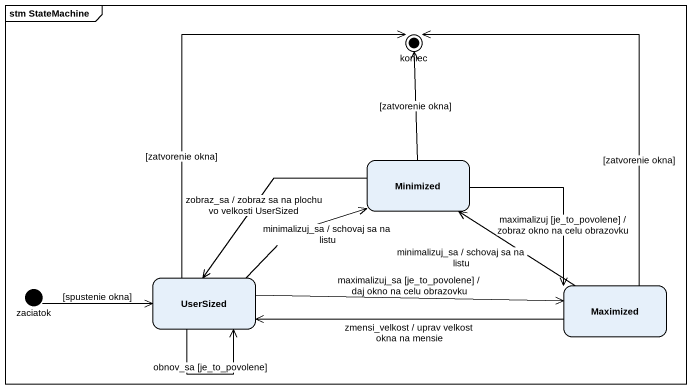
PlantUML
@startuml
mainframe stm StateMachine
hide empty description
state koniec <<end>>
state Minimized
state zaciatok <<start>>
state UserSized
state Maximized
Minimized -up-> koniec : [zatvorenie okna]
Minimized -left-> UserSized : zobraz_sa / zobraz sa na plochu vo velkosti UserSized
Minimized --> Maximized : maximalizuj [je_to_povolene] / zobraz okno na celu obrazovku
zaciatok -right-> UserSized : [spustenie okna]
UserSized -up-> koniec : [zatvorenie okna]
UserSized -right-> Minimized : minimalizuj_sa / schovaj sa na listu
UserSized --> UserSized : obnov_sa [je_to_povolene]
UserSized -right-> Maximized : maximalizuj_sa [je_to_povolene] / daj okno na celu obrazovku
Maximized -up-> koniec : [zatvorenie okna]
Maximized -up-> Minimized : minimalizuj_sa / schovaj sa na listu
Maximized -left-> UserSized : zmensi_velkost / uprav velkost okna na mensie
@enduml
